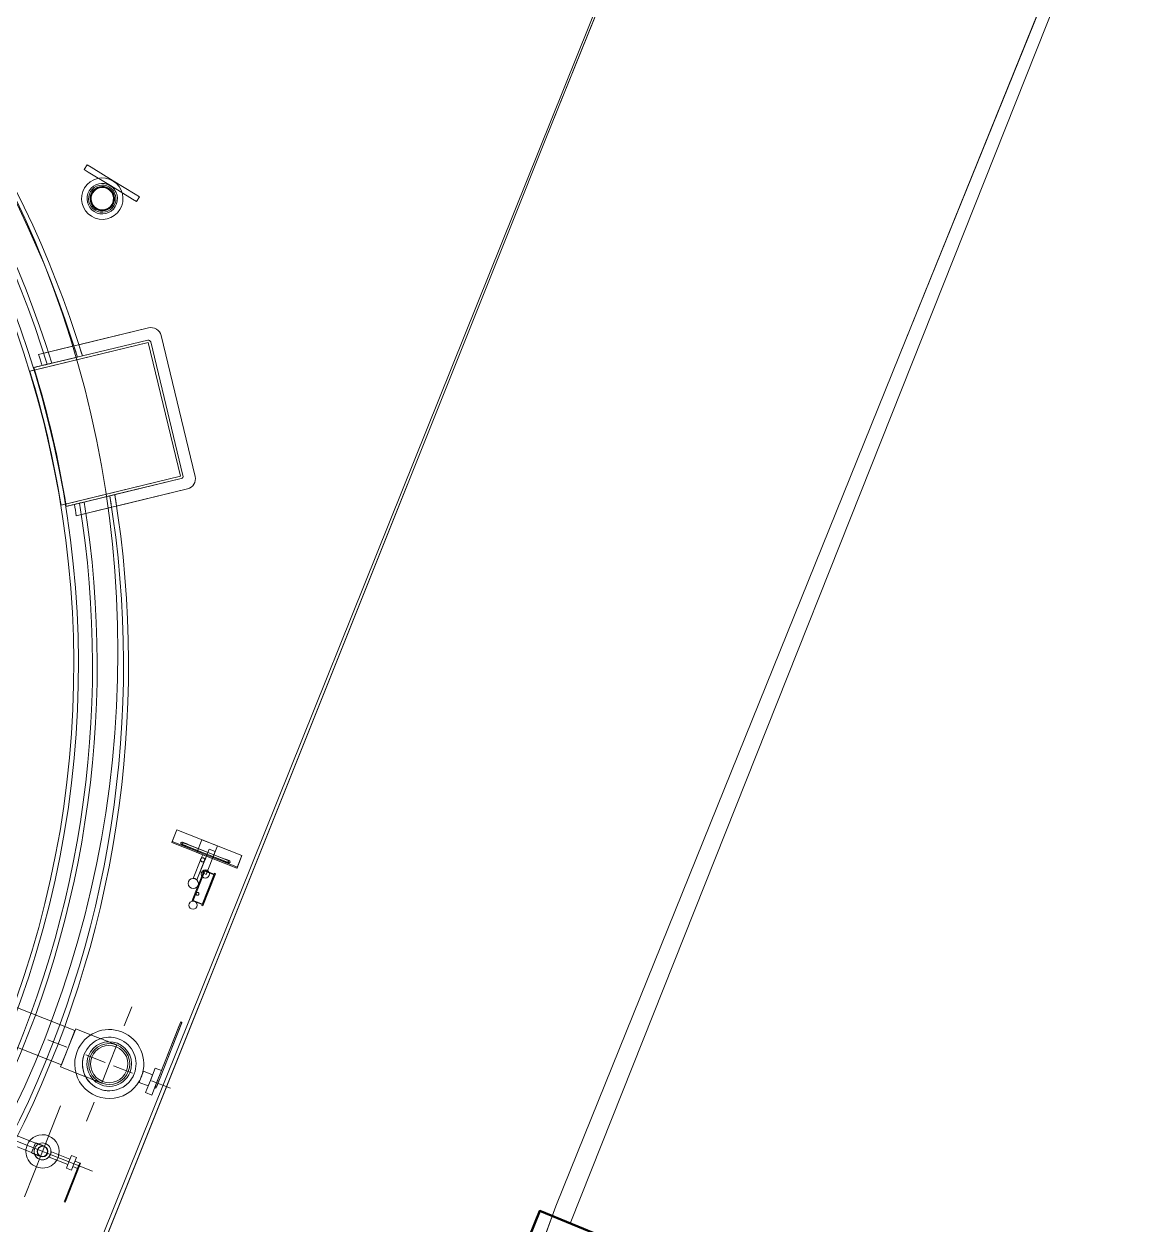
# Model space of a CAD drawing. Header units: metres. Extents: x -207 to 292, y -187 to 169.
# Drawn here: x -42.92 to -37.49, y -73.81 to -67.95 of the extents above; entities that cross this region are included whole.
import ezdxf

# ---------------------------------------------------------------- set-up
doc = ezdxf.new("R2010")
doc.units = ezdxf.units.M
doc.linetypes.add('Dash', pattern=[0.006, 0.003, -0.003])
for name, color, linetype, lineweight in [('C-TOPO', 7, 'Continuous', 9), ('edificios', 7, 'Continuous', 50), ('EQUIPOS PIS', 7, 'Continuous', 9), ('P-SANR-FIXT', 7, 'Continuous', 9), ('P-SANR-FIXT-HDLN', 7, 'Dash', 9), ('VEREDAS', 7, 'Continuous', 9)]:
    doc.layers.add(name, color=color, linetype=linetype, lineweight=lineweight)
doc.layers.add('PR10-ARQ-PL-001-Emplazamiento-C-1_dwg', color=7, linetype='Continuous', lineweight=9, true_color=0x767676)

# ---------------------------------------------------------------- blocks, each defined once
blk = doc.blocks.new('M_Estanque-Terraza - M_Estanque-Terraza-2331352-PLANTA EMPLAZAMIENTO ACTUALIZADO')
at = {"layer": 'P-SANR-FIXT'}
for p, q in [((-4.0404, -2.8596), (-4.4657, -3.2219)), ((-4.4657, -3.2219), (-4.0404, -2.8596)), ((-4.0404, -2.8596), (-4.4657, -3.2219)), ((-4.4657, -3.2219), (-4.0404, -2.8596)), ((-4.0404, -2.8596), (-4.1754, -2.9746)), ((-4.1754, -2.9746), (-4.0404, -2.8596)), ((-4.4151, -3.2529), (-3.9756, -2.8785)), ((-4.4151, -3.2529), (-4.0075, -2.9056)), ((-4.0075, -2.9056), (-4.4151, -3.2529)), ((-4.4151, -3.2529), (-4.0075, -2.9056)), ((-4.0075, -2.9056), (-4.4151, -3.2529)), ((-3.9504, -2.8728), (-4.4073, -3.2621)), ((-4.4073, -3.2621), (-3.9671, -2.887)), ((-3.9742, -2.8773), (-4.1423, -3.0205)), ((-4.1423, -3.0205), (-4.0075, -2.9056)), ((-4.0075, -2.9056), (-4.1423, -3.0205)), ((-4.1423, -3.0205), (-4.027, -2.9223)), ((-4.0443, -2.9371), (-4.1614, -3.0368)), ((-4.1945, -2.9909), (-4.4657, -3.2219)), ((-4.4657, -3.2219), (-4.1945, -2.9909)), ((-4.1614, -3.0368), (-4.4151, -3.2529)), ((-4.1614, -3.0368), (-4.4151, -3.2529)), ((-4.4151, -3.2529), (-4.1614, -3.0368)), ((-3.9809, -3.7812), (-4.4165, -3.2698)), ((-4.4165, -3.2698), (-3.9809, -3.7812)), ((-3.9809, -3.7812), (-4.4165, -3.2698)), ((-4.4165, -3.2698), (-3.9809, -3.7812)), ((-4.4165, -3.2698), (-3.9809, -3.7812)), ((-3.9809, -3.7812), (-4.4165, -3.2698)), ((-4.4165, -3.2698), (-3.9809, -3.7812)), ((-3.9809, -3.7812), (-4.4165, -3.2698)), ((-3.9718, -3.7734), (-4.4073, -3.2621)), ((-4.4073, -3.2621), (-3.9718, -3.7734)), ((-4.4714, -3.2924), (-4.0119, -3.8318)), ((-4.0119, -3.8318), (-4.4714, -3.2924)), ((-4.4714, -3.2924), (-4.0119, -3.8318)), ((-4.0119, -3.8318), (-4.4714, -3.2924)), ((-4.4714, -3.2924), (-4.0119, -3.8318)), ((-4.0119, -3.8318), (-4.4714, -3.2924)), ((-3.9718, -3.7734), (-3.5189, -3.3876)), ((-3.5358, -3.402), (-3.9718, -3.7734)), ((-3.5287, -3.4117), (-3.964, -3.7825)), ((-3.5605, -3.4388), (-3.964, -3.7825)), ((-3.964, -3.7825), (-3.5605, -3.4388)), ((-3.5605, -3.4388), (-3.964, -3.7825)), ((-3.964, -3.7825), (-3.5605, -3.4388)), ((-3.6952, -3.5536), (-3.5275, -3.4107)), ((-3.6952, -3.5536), (-3.5605, -3.4388)), ((-3.5605, -3.4388), (-3.6952, -3.5536)), ((-3.58, -3.4554), (-3.6952, -3.5536)), ((-3.9414, -3.8374), (-3.521, -3.4792)), ((-3.521, -3.4792), (-3.9414, -3.8374)), ((-3.9414, -3.8374), (-3.521, -3.4792)), ((-3.521, -3.4792), (-3.9414, -3.8374)), ((-3.7143, -3.5698), (-3.5973, -3.4702)), ((-3.6558, -3.5941), (-3.521, -3.4792)), ((-3.521, -3.4792), (-3.6558, -3.5941)), ((-3.964, -3.7825), (-3.7143, -3.5698)), ((-3.7143, -3.5698), (-3.964, -3.7825)), ((-3.964, -3.7825), (-3.7143, -3.5698)), ((-3.9414, -3.8374), (-3.6749, -3.6103)), ((-3.6749, -3.6103), (-3.9414, -3.8374))]:
    blk.add_line(p, q, dxfattribs=at)
at = {"layer": 'P-SANR-FIXT', "flags": 128}
for points in [[(-3.9756, -2.8785), (-3.9832, -2.885), (-3.9909, -2.8915), (-3.9985, -2.898), (-4.0061, -2.9045), (-4.0138, -2.911), (-4.0214, -2.9175), (-4.029, -2.924), (-4.0367, -2.9305), (-4.0443, -2.9371)], [(-4.027, -2.9223), (-4.0217, -2.9178), (-4.0164, -2.9133), (-4.0111, -2.9088), (-4.0058, -2.9043), (-4.0006, -2.8998), (-3.9953, -2.8953), (-3.99, -2.8908), (-3.9847, -2.8863), (-3.9794, -2.8818), (-3.9742, -2.8773)], [(-3.9671, -2.887), (-3.9615, -2.8823), (-3.9559, -2.8775), (-3.9504, -2.8728)], [(-3.5189, -3.3876), (-3.5245, -3.3924), (-3.5302, -3.3972), (-3.5358, -3.402)], [(-3.5973, -3.4702), (-3.5897, -3.4637), (-3.5821, -3.4572), (-3.5744, -3.4507), (-3.5668, -3.4442), (-3.5592, -3.4377), (-3.5516, -3.4312), (-3.5439, -3.4247), (-3.5363, -3.4182), (-3.5287, -3.4117)], [(-3.5275, -3.4107), (-3.5327, -3.4152), (-3.538, -3.4196), (-3.5432, -3.4241), (-3.5485, -3.4286), (-3.5537, -3.433), (-3.559, -3.4375), (-3.5642, -3.442), (-3.5695, -3.4465), (-3.5747, -3.4509), (-3.58, -3.4554)]]:
    blk.add_lwpolyline(points, dxfattribs=at)
at = {"layer": 'P-SANR-FIXT'}
for centre, radius, start, end in [((0, 0), 5.1516, 180, 216.12017), ((0, 0), 5.1516, 180, 216.12017), ((0, 0), 5.1266, 180, 216.09913), ((0, 0), 5.1266, 180, 216.09913), ((0, 0), 4.9983, 180, 215.98778), ((0, 0), 4.9755, 180, 215.96746), ((0, 0), 4.9059, 180, 0), ((0, 0), 4.8832, 180, 0), ((0, 0), 5.1516, 223.86377, 0), ((0, 0), 5.1516, 223.86377, 0), ((0, 0), 5.1266, 223.88055, 0), ((0, 0), 5.1266, 223.88055, 0), ((0, 0), 4.9983, 223.96935, 0), ((0, 0), 4.9755, 223.98556, 360), ((0, 0), 4.95, 215.28927, 215.9444), ((0, 0), 4.95, 215.28927, 215.9444), ((0, 0), 4.95, 215.28927, 215.9444), ((0, 0), 4.95, 215.28927, 215.9444), ((0, 0), 4.95, 215.28927, 215.9444), ((0, 0), 4.95, 215.28927, 215.9444), ((0, 0), 4.9083, 215.90623, 224.03439), ((0.0349, 0.0262), 4.95, 215.91272, 216.05203), ((0, 0), 4.8845, 216.02534, 223.91096), ((0, 0), 5.1266, 215.46672, 216.09913), ((0, 0), 5.1266, 215.46672, 216.09913), ((0, 0), 5.1516, 215.49085, 216.12017), ((0, 0), 5.1516, 215.49085, 216.12017), ((-4.4333, -3.26), 0.05, 130.42672, 220.42672), ((-4.4333, -3.26), 0.05, 130.42672, 220.42672), ((-4.4333, -3.26), 0.05, 130.42672, 220.42672), ((-4.4333, -3.26), 0.05, 130.42672, 220.42672), ((-4.4333, -3.26), 0.05, 130.42672, 220.42672), ((-4.4333, -3.26), 0.05, 130.42672, 220.42672), ((-4.4073, -3.2621), 0.012, 130.42672, 220.42672), ((-4.4073, -3.2621), 0.012, 130.42672, 220.42672), ((-4.4073, -3.2621), 0.012, 130.42672, 220.42672), ((-4.4073, -3.2621), 0.012, 130.42672, 220.42672), ((-4.4073, -3.2621), 0.012, 130.42672, 220.42672), ((-4.4073, -3.2621), 0.012, 130.42672, 220.42672), ((-4.4073, -3.2621), 0.012, 130.42672, 220.42672), ((-4.4073, -3.2621), 0.012, 130.42672, 220.42672), ((0, 0), 4.95, 224.00395, 224.65829), ((0, 0), 4.95, 224.00395, 224.65829), ((0, 0), 4.95, 224.00395, 224.65829), ((0, 0), 4.95, 224.00395, 224.65829), ((0, 0), 4.95, 224.00395, 224.65829), ((0, 0), 4.95, 224.00395, 224.65829), ((0.0349, 0.0262), 4.95, 223.83314, 223.97229), ((0, 0), 5.1516, 223.86377, 224.49239), ((0, 0), 5.1516, 223.86377, 224.49239), ((0, 0), 5.1266, 223.88055, 224.51225), ((0, 0), 5.1266, 223.88055, 224.51225), ((-3.9718, -3.7734), 0.012, 220.42672, 310.42672), ((-3.9718, -3.7734), 0.012, 220.42672, 310.42672), ((-3.9718, -3.7734), 0.012, 220.42672, 310.42672), ((-3.9718, -3.7734), 0.012, 220.42672, 310.42672), ((-3.9718, -3.7734), 0.012, 220.42672, 310.42672), ((-3.9718, -3.7734), 0.012, 220.42672, 310.42672), ((-3.9718, -3.7734), 0.012, 220.42672, 310.42672), ((-3.9718, -3.7734), 0.012, 220.42672, 310.42672), ((-3.9738, -3.7993), 0.05, 220.42672, 310.42672), ((-3.9738, -3.7993), 0.05, 220.42672, 310.42672), ((-3.9738, -3.7993), 0.05, 220.42672, 310.42672), ((-3.9738, -3.7993), 0.05, 220.42672, 310.42672), ((-3.9738, -3.7993), 0.05, 220.42672, 310.42672), ((-3.9738, -3.7993), 0.05, 220.42672, 310.42672)]:
    blk.add_arc(centre, radius, start, end, dxfattribs=at)
for centre, major_axis, ratio, start_param, end_param in [((0.0007, 0.0005), (-2.9551, 3.9444), 0.99567, 1.554548, 1.55699), ((0.0014, 0.0012), (-2.9556, 3.9452), 0.995671, 1.693392, 1.695831)]:
    blk.add_ellipse(centre, major_axis=major_axis, ratio=ratio, start_param=start_param, end_param=end_param, dxfattribs=at)
blk = doc.blocks.new('M_Tuberia Alimentación-01 - M_Tuberia Alimentación-01-2165010-PLANTA EMPLAZAMIENTO ACTUALIZADO')
at = {"layer": 'P-SANR-FIXT'}
for p, q in [((-0.2162, 0.0647), (-0.2485, 0.0647)), ((-0.2485, 0), (-0.2485, 0.0647)), ((-0.2162, 0.0647), (-0.2162, 0)), ((0.2154, 0.1), (0.1059, 0.1)), ((0.2154, 0), (0.2154, 0.1)), ((0.6388, 0.09), (0.2154, 0.09)), ((0.2154, 0), (0.2154, 0.09)), ((0.6388, 0.09), (0.6388, 0)), ((-0.2485, 0.025), (-0.2551, 0.025)), ((-0.2551, 0.025), (-0.2551, -0.0118)), ((-0.2551, 0.0196), (-0.2551, -0.2959)), ((-0.2485, 0.0196), (-0.2551, 0.0196)), ((-0.2485, -0.0118), (-0.2485, 0.025)), ((-0.2485, -0.2959), (-0.2485, 0.0196)), ((-0.2485, -0.0647), (-0.2485, 0)), ((-0.1681, 0.0296), (-0.2162, 0.0296)), ((-0.2162, 0), (-0.2162, 0.0296)), ((-0.2162, 0), (-0.2162, -0.0647)), ((-0.2162, -0.0296), (-0.2162, 0)), ((-0.1681, 0.0296), (-0.1681, 0)), ((-0.1681, 0), (-0.1681, -0.0296)), ((0.2154, -0.1), (0.2154, 0)), ((0.2154, -0.09), (0.2154, 0)), ((0.6388, 0), (0.6388, -0.09)), ((-0.2551, -0.3169), (-0.2551, -0.0118)), ((-0.2485, -0.0118), (-0.2551, -0.0118)), ((-0.2485, -0.0118), (-0.2485, -0.3169)), ((-0.2162, -0.0296), (-0.1681, -0.0296)), ((-0.2485, -0.0647), (-0.2162, -0.0647)), ((0.1059, -0.1), (0.2154, -0.1)), ((0.2154, -0.09), (0.6388, -0.09)), ((-0.2551, -0.2959), (-0.2551, -0.3201)), ((-0.2551, -0.3169), (-0.2485, -0.3169)), ((-0.2551, -0.3201), (-0.2485, -0.3201)), ((-0.2485, -0.3201), (-0.2485, -0.2959))]:
    blk.add_line(p, q, dxfattribs=at)
at = {"layer": 'P-SANR-FIXT', "flags": 128}
for points in [[(0.1059, 0.1), (0.1017, 0.1), (0.0974, 0.1), (0.0932, 0.1), (0.089, 0.1), (0.0849, 0.1), (0.0807, 0.1), (0.0766, 0.1), (0.0726, 0.1), (0.0686, 0.1), (0.0647, 0.1), (0.0608, 0.1), (0.057, 0.1), (0.0533, 0.1), (0.0496, 0.1), (0.0461, 0.1), (0.0427, 0.1), (0.0393, 0.1), (0.0361, 0.1), (0.0329, 0.1), (0.0299, 0.1), (0.027, 0.1), (0.0243, 0.1), (0.0216, 0.1), (0.0191, 0.1), (0.0168, 0.1), (0.0146, 0.1), (0.0125, 0.1), (0.0106, 0.1), (0.0088, 0.1), (0.0072, 0.1), (0.0057, 0.1), (0.0044, 0.1), (0.0033, 0.1), (0.0023, 0.1), (0.0015, 0.1), (0.0009, 0.1), (0.0004, 0.1), (0.0001, 0.1), (0, 0.1)], [(0, -0.1), (0.0001, -0.1), (0.0003, -0.1), (0.0008, -0.1), (0.0014, -0.1), (0.0021, -0.1), (0.003, -0.1), (0.0041, -0.1), (0.0054, -0.1), (0.0068, -0.1), (0.0084, -0.1), (0.0101, -0.1), (0.012, -0.1), (0.014, -0.1), (0.0162, -0.1), (0.0185, -0.1), (0.021, -0.1), (0.0236, -0.1), (0.0263, -0.1), (0.0291, -0.1), (0.0321, -0.1), (0.0352, -0.1), (0.0384, -0.1), (0.0417, -0.1), (0.0452, -0.1), (0.0487, -0.1), (0.0523, -0.1), (0.056, -0.1), (0.0598, -0.1), (0.0636, -0.1), (0.0675, -0.1), (0.0715, -0.1), (0.0755, -0.1), (0.0796, -0.1), (0.0837, -0.1), (0.0879, -0.1), (0.0921, -0.1), (0.0963, -0.1), (0.1005, -0.1), (0.1047, -0.1), (0.1059, -0.1)]]:
    blk.add_lwpolyline(points, dxfattribs=at)
at = {"layer": 'P-SANR-FIXT'}
for radius, start, end in [(0.1685, 360, 180), (0.1685, 360, 180), (0.1685, 360, 180), (0.1685, 360, 180), (0.1685, 360, 180), (0.1685, 360, 180), (0.1308, 0, 180), (0.1308, 360, 180), (0.1308, 360, 180), (0.1308, 360, 180), (0.109, 360, 180), (0.109, 360, 180), (0.109, 360, 180), (0.109, 360, 180), (0.1, 0, 180), (0.091, 0, 180), (0.091, 0, 180), (0.091, 0, 180), (0.091, 0, 180), (0.1685, 180, 360), (0.1685, 180, 360), (0.1685, 180, 360), (0.1685, 180, 360), (0.1685, 180, 360), (0.1685, 180, 360), (0.1308, 180, 0), (0.1308, 180, 360), (0.1308, 180, 360), (0.1308, 180, 360), (0.109, 180, 360), (0.109, 180, 360), (0.109, 180, 360), (0.109, 180, 360), (0.091, 180, 0), (0.091, 180, 0), (0.091, 180, 0), (0.091, 180, 0), (0.1, 180, 360)]:
    blk.add_arc((0, 0), radius, start, end, dxfattribs=at)
at = {"layer": 'P-SANR-FIXT-HDLN'}
for p, q in [((0, 0), (0, 0.301)), ((-0.3222, 0), (0, 0)), ((0.3222, 0), (0, 0)), ((0, 0), (0, -0.301))]:
    blk.add_line(p, q, dxfattribs=at)
blk = doc.blocks.new('M_Tuberia Alimentación-02 - M_Tuberia Alimentación-02-2155587-PLANTA EMPLAZAMIENTO ACTUALIZADO')
at = {"layer": 'P-SANR-FIXT'}
for p, q in [((0, 0), (0, 0.239)), ((-0.1897, 0.1905), (-0.1934, 0.1905)), ((-0.1934, 0.1905), (-0.1934, 0.186)), ((-0.1934, 0.1905), (-0.1934, 0.1828)), ((-0.1934, 0), (-0.1934, 0.186)), ((-0.1934, 0.1828), (-0.1934, -0.0065)), ((-0.1934, 0.1828), (-0.1897, 0.1828)), ((-0.1897, 0.1828), (-0.1897, 0.1905)), ((-0.1897, 0.186), (-0.1897, 0.1905)), ((-0.1897, 0.186), (-0.1897, 0)), ((-0.1897, -0.0065), (-0.1897, 0.1828)), ((-0.1934, 0), (-0.1934, -0.0139)), ((-0.1934, 0), (-0.1897, 0)), ((-0.165, 0.0139), (-0.1897, 0.0139)), ((-0.1897, 0.0139), (-0.1897, 0)), ((-0.1897, -0.0139), (-0.1897, 0)), ((-0.1897, 0), (-0.1897, -0.0139)), ((-0.1384, 0.0338), (-0.165, 0.0338)), ((-0.165, 0), (-0.165, 0.0338)), ((-0.165, 0), (-0.165, 0.0139)), ((-0.165, -0.0139), (-0.165, 0)), ((-0.165, -0.0338), (-0.165, 0)), ((-0.1384, 0), (-0.1384, 0.0338)), ((-0.0411, 0.0139), (-0.1384, 0.0139)), ((-0.1384, 0), (-0.1384, 0.0139)), ((-0.1384, -0.0338), (-0.1384, 0)), ((-0.1384, -0.0139), (-0.1384, 0)), ((-0.0411, 0), (-0.0411, 0.0139)), ((-0.0411, -0.0139), (-0.0411, 0)), ((0.0474, 0.0264), (0.0421, 0.0264)), ((0.0474, 0), (0.0474, 0.0264)), ((0.5661, 0.025), (0.0474, 0.025)), ((0.0474, 0), (0.0474, 0.025)), ((0.0474, -0.0264), (0.0474, 0)), ((0.5661, 0), (0.5661, 0.025)), ((-0.2622, 0), (0.3415, 0)), ((-0.1934, -0.0065), (-0.1897, -0.0065)), ((-0.1934, -0.0139), (-0.1897, -0.0139)), ((-0.1897, -0.0139), (-0.165, -0.0139)), ((-0.165, -0.0338), (-0.1384, -0.0338)), ((-0.1384, -0.0139), (-0.0411, -0.0139)), ((0, 0), (0, -0.239)), ((0.0421, -0.0264), (0.0474, -0.0264)), ((0.0474, -0.025), (0.0474, 0)), ((0.0474, -0.025), (0.5661, -0.025)), ((0.5661, -0.025), (0.5661, 0))]:
    blk.add_line(p, q, dxfattribs=at)
at = {"layer": 'P-SANR-FIXT', "flags": 128}
for points in [[(0.0421, 0.0264), (0.0405, 0.0264), (0.0388, 0.0264), (0.0371, 0.0264), (0.0354, 0.0264), (0.0338, 0.0264), (0.0321, 0.0264), (0.0305, 0.0264), (0.0289, 0.0264), (0.0273, 0.0264), (0.0257, 0.0264), (0.0242, 0.0264), (0.0227, 0.0264), (0.0212, 0.0264), (0.0198, 0.0264), (0.0183, 0.0264), (0.017, 0.0264), (0.0156, 0.0264), (0.0144, 0.0264), (0.0131, 0.0264), (0.0119, 0.0264), (0.0108, 0.0264), (0.0097, 0.0264), (0.0086, 0.0264), (0.0076, 0.0264), (0.0067, 0.0264), (0.0058, 0.0264), (0.005, 0.0264), (0.0042, 0.0264), (0.0035, 0.0264), (0.0029, 0.0264), (0.0023, 0.0264), (0.0018, 0.0264), (0.0013, 0.0264), (0.0009, 0.0264), (0.0006, 0.0264), (0.0004, 0.0264), (0.0002, 0.0264), (0.0001, 0.0264), (0, 0.0264)], [(0, -0.0264), (0, -0.0264), (0.0001, -0.0264), (0.0003, -0.0264), (0.0005, -0.0264), (0.0008, -0.0264), (0.0012, -0.0264), (0.0016, -0.0264), (0.0021, -0.0264), (0.0027, -0.0264), (0.0033, -0.0264), (0.004, -0.0264), (0.0048, -0.0264), (0.0056, -0.0264), (0.0064, -0.0264), (0.0074, -0.0264), (0.0083, -0.0264), (0.0094, -0.0264), (0.0105, -0.0264), (0.0116, -0.0264), (0.0128, -0.0264), (0.014, -0.0264), (0.0153, -0.0264), (0.0166, -0.0264), (0.018, -0.0264), (0.0194, -0.0264), (0.0208, -0.0264), (0.0223, -0.0264), (0.0238, -0.0264), (0.0253, -0.0264), (0.0269, -0.0264), (0.0285, -0.0264), (0.0301, -0.0264), (0.0317, -0.0264), (0.0333, -0.0264), (0.035, -0.0264), (0.0366, -0.0264), (0.0383, -0.0264), (0.04, -0.0264), (0.0417, -0.0264), (0.0421, -0.0264)]]:
    blk.add_lwpolyline(points, dxfattribs=at)
at = {"layer": 'P-SANR-FIXT'}
for radius, start, end in [(0.0814, 360, 180), (0.0814, 360, 180), (0.0814, 360, 180), (0.0814, 360, 180), (0.0814, 180, 360), (0.0814, 180, 360), (0.0814, 180, 360), (0.0814, 180, 360), (0.0411, 0, 180), (0.0411, 360, 180), (0.0411, 360, 180), (0.0411, 360, 180), (0.0411, 360, 180), (0.0411, 360, 180), (0.0411, 180, 0), (0.0411, 180, 360), (0.0411, 180, 360), (0.0411, 180, 360), (0.0411, 180, 360), (0.0411, 180, 360), (0.0264, 0, 180), (0.0264, 180, 0), (0.025, 0, 180), (0.025, 360, 180), (0.025, 180, 0), (0.025, 180, 360)]:
    blk.add_arc((0, 0), radius, start, end, dxfattribs=at)
blk = doc.blocks.new('M_Tuberia Control-01 - M_Tuberia Control-01-2159111-PLANTA EMPLAZAMIENTO ACTUALIZADO')
at = {"layer": 'P-SANR-FIXT'}
for p, q in [((0.1525, 0.1709), (0.1475, 0.1709)), ((0.1475, 0.1709), (0.2138, 0.1709)), ((0.1475, 0.1709), (0.1475, -0.1709)), ((0.1475, 0.1709), (0.1475, -0.1709)), ((0.2138, 0.1709), (0.1525, 0.1709)), ((0.1525, 0.1709), (0.1525, -0.1709)), ((0.1525, 0.1709), (0.1525, -0.1709)), ((0.1575, 0.1228), (0.1575, -0.1225)), ((0.1675, -0.1225), (0.1675, 0.1228)), ((0.2138, -0.1709), (0.2138, 0.1709)), ((0.2138, 0.1709), (0.2138, -0.1709)), ((0.1573, 0.0993), (0.1573, -0.099)), ((0.1677, -0.099), (0.1677, 0.0993)), ((0.1244, 0.01), (0.0229, 0.01)), ((0.1244, 0.01), (0.0229, 0.01)), ((0.1475, 0.0089), (0.129, 0.0089)), ((0.2138, 0.0401), (0.1475, 0.0401)), ((0.1475, 0.0401), (0.2138, 0.0401)), ((0.1475, 0.0401), (0.1475, -0.0423)), ((0.1475, 0.0401), (0.1475, -0.0423)), ((0.1475, -0.0011), (0.1475, 0.0089)), ((0.2138, -0.0423), (0.2138, 0.0401)), ((0.2138, 0.0401), (0.2138, -0.0423)), ((-0.0795, -0.025), (0.0795, -0.025)), ((0.0795, -0.025), (-0.0795, -0.025)), ((-0.0795, -0.0784), (-0.0795, -0.025)), ((-0.0795, -0.025), (-0.0795, -0.0784)), ((-0.077, -0.0294), (0.077, -0.0294)), ((0.077, -0.0294), (-0.077, -0.0294)), ((-0.077, -0.0294), (-0.077, -0.0784)), ((-0.077, -0.0784), (-0.077, -0.0294)), ((0.0229, -0.01), (0.1244, -0.01)), ((0.0229, -0.01), (0.1244, -0.01)), ((0.1841, -0.0103), (0.0646, -0.0103)), ((0.0646, -0.0103), (0.1841, -0.0103)), ((0.0646, -0.0103), (0.0646, -0.0423)), ((0.0646, -0.0103), (0.0646, -0.0423)), ((0.1841, -0.0423), (0.0646, -0.0423)), ((0.0646, -0.0423), (0.1841, -0.0423)), ((0.077, -0.0784), (0.077, -0.0294)), ((0.077, -0.0784), (0.077, -0.0294)), ((0.0795, -0.025), (0.0795, -0.0784)), ((0.0795, -0.025), (0.0795, -0.0784)), ((0.1244, -0.01), (0.1244, -0.0111)), ((0.1244, -0.0111), (0.1475, -0.0111)), ((0.1475, -0.0111), (0.1475, -0.0011)), ((0.2138, -0.0423), (0.1475, -0.0423)), ((0.1475, -0.0423), (0.2138, -0.0423)), ((0.1841, -0.0423), (0.1841, -0.0103)), ((0.1841, -0.0103), (0.1841, -0.0423)), ((0.0845, -0.0784), (-0.0845, -0.0784)), ((-0.0845, -0.0784), (0.0845, -0.0784)), ((-0.0845, -0.0784), (-0.0845, -0.0836)), ((-0.0845, -0.0784), (-0.0845, -0.0836)), ((0.0845, -0.0836), (-0.0845, -0.0836)), ((-0.0845, -0.0836), (0.0845, -0.0836)), ((-0.0795, -0.0784), (0.0795, -0.0784)), ((0.0795, -0.0784), (-0.0795, -0.0784)), ((0.077, -0.0784), (-0.077, -0.0784)), ((-0.077, -0.0784), (0.077, -0.0784)), ((0.0845, -0.0836), (0.0845, -0.0784)), ((0.0845, -0.0784), (0.0845, -0.0836)), ((0.2138, -0.1709), (0.1475, -0.1709)), ((0.1475, -0.1709), (0.1525, -0.1709)), ((0.1525, -0.1709), (0.2138, -0.1709))]:
    blk.add_line(p, q, dxfattribs=at)
at = {"layer": 'P-SANR-FIXT', "flags": 128}
for points in [[(0.1573, 0.1243), (0.1573, 0.1243), (0.1573, 0.1242), (0.1573, 0.1241), (0.1573, 0.124), (0.1573, 0.1238), (0.1573, 0.1236), (0.1573, 0.1233), (0.1573, 0.123), (0.1573, 0.1227), (0.1573, 0.1223), (0.1573, 0.1219), (0.1573, 0.1215), (0.1573, 0.121), (0.1573, 0.1205), (0.1573, 0.1199), (0.1573, 0.1193), (0.1573, 0.1187), (0.1573, 0.1181), (0.1573, 0.1174), (0.1573, 0.1167), (0.1573, 0.116), (0.1573, 0.1152), (0.1573, 0.1144), (0.1573, 0.1136), (0.1573, 0.1128), (0.1573, 0.1119), (0.1573, 0.1111), (0.1573, 0.1102), (0.1573, 0.1093), (0.1573, 0.1083), (0.1573, 0.1074), (0.1573, 0.1064), (0.1573, 0.1055), (0.1573, 0.1045), (0.1573, 0.1035), (0.1573, 0.1025), (0.1573, 0.1015), (0.1573, 0.1005), (0.1573, 0.0995), (0.1573, 0.0993)], [(0.1677, 0.0993), (0.1677, 0.1003), (0.1677, 0.1013), (0.1677, 0.1023), (0.1677, 0.1033), (0.1677, 0.1042), (0.1677, 0.1052), (0.1677, 0.1062), (0.1677, 0.1071), (0.1677, 0.1081), (0.1677, 0.109), (0.1677, 0.1099), (0.1677, 0.1108), (0.1677, 0.1117), (0.1677, 0.1126), (0.1677, 0.1134), (0.1677, 0.1142), (0.1677, 0.115), (0.1677, 0.1158), (0.1677, 0.1165), (0.1677, 0.1172), (0.1677, 0.1179), (0.1677, 0.1185), (0.1677, 0.1192), (0.1677, 0.1198), (0.1677, 0.1203), (0.1677, 0.1208), (0.1677, 0.1213), (0.1677, 0.1218), (0.1677, 0.1222), (0.1677, 0.1226), (0.1677, 0.1229), (0.1677, 0.1232), (0.1677, 0.1235), (0.1677, 0.1237), (0.1677, 0.1239), (0.1677, 0.1241), (0.1677, 0.1242), (0.1677, 0.1242), (0.1677, 0.1243)], [(0.1573, -0.099), (0.1573, -0.1), (0.1573, -0.101), (0.1573, -0.102), (0.1573, -0.103), (0.1573, -0.104), (0.1573, -0.1049), (0.1573, -0.1059), (0.1573, -0.1069), (0.1573, -0.1078), (0.1573, -0.1087), (0.1573, -0.1097), (0.1573, -0.1105), (0.1573, -0.1114), (0.1573, -0.1123), (0.1573, -0.1131), (0.1573, -0.1139), (0.1573, -0.1147), (0.1573, -0.1155), (0.1573, -0.1162), (0.1573, -0.1169), (0.1573, -0.1176), (0.1573, -0.1183), (0.1573, -0.1189), (0.1573, -0.1195), (0.1573, -0.12), (0.1573, -0.1206), (0.1573, -0.1211), (0.1573, -0.1215), (0.1573, -0.1219), (0.1573, -0.1223), (0.1573, -0.1226), (0.1573, -0.123), (0.1573, -0.1232), (0.1573, -0.1235), (0.1573, -0.1236), (0.1573, -0.1238), (0.1573, -0.1239), (0.1573, -0.124), (0.1573, -0.124)], [(0.1677, -0.124), (0.1677, -0.124), (0.1677, -0.1239), (0.1677, -0.1238), (0.1677, -0.1237), (0.1677, -0.1235), (0.1677, -0.1233), (0.1677, -0.123), (0.1677, -0.1227), (0.1677, -0.1224), (0.1677, -0.122), (0.1677, -0.1216), (0.1677, -0.1212), (0.1677, -0.1207), (0.1677, -0.1202), (0.1677, -0.1196), (0.1677, -0.1191), (0.1677, -0.1184), (0.1677, -0.1178), (0.1677, -0.1171), (0.1677, -0.1164), (0.1677, -0.1157), (0.1677, -0.1149), (0.1677, -0.1142), (0.1677, -0.1133), (0.1677, -0.1125), (0.1677, -0.1117), (0.1677, -0.1108), (0.1677, -0.1099), (0.1677, -0.109), (0.1677, -0.1081), (0.1677, -0.1071), (0.1677, -0.1062), (0.1677, -0.1052), (0.1677, -0.1042), (0.1677, -0.1033), (0.1677, -0.1023), (0.1677, -0.1013), (0.1677, -0.1003), (0.1677, -0.0993), (0.1677, -0.099)]]:
    blk.add_lwpolyline(points, dxfattribs=at)
at = {"layer": 'P-SANR-FIXT'}
for centre, radius, start, end in [((0.1625, 0.1243), 0.00518, 90, 270), ((0.1625, 0.1243), 0.00518, 270, 90), ((0, 0), 0.025, 360, 180), ((0, 0), 0.025, 0, 180), ((0, 0), 0.025, 180, 360), ((0.1244, 0), 0.01, 360, 180), ((0.1244, 0), 0.01, 0, 180), ((0.1244, 0), 0.01, 180, 360), ((0.1244, 0), 0.01, 180, 360), ((-0.099, -0.0375), 0.02, 0, 180), ((-0.099, -0.0375), 0.02, 0, 180), ((-0.099, -0.0375), 0.02, 180, 0), ((-0.099, -0.0375), 0.02, 180, 360), ((-0.0394, -0.0375), 0.0075, 360, 180), ((-0.0394, -0.0375), 0.0075, 0, 180), ((-0.0394, -0.0375), 0.0075, 180, 360), ((-0.0394, -0.0375), 0.0075, 180, 360), ((0, 0), 0.025, 180, 360), ((0.0646, -0.0375), 0.02, 360, 180), ((0.0646, -0.0375), 0.02, 0, 180), ((0.0646, -0.0375), 0.02, 180, 360), ((0.0646, -0.0375), 0.02, 180, 360), ((0.1625, -0.124), 0.00518, 90, 270), ((0.1625, -0.124), 0.00518, 270, 90)]:
    blk.add_arc(centre, radius, start, end, dxfattribs=at)
for points, knots in [([(0.1625, 0.1191), (0.1622, 0.1191), (0.1617, 0.1191), (0.161, 0.1193), (0.1606, 0.1194), (0.1602, 0.1196), (0.1598, 0.1198), (0.1595, 0.1201), (0.1591, 0.1203), (0.1588, 0.1206), (0.1586, 0.1209), (0.1584, 0.1211), (0.1582, 0.1213), (0.1581, 0.1215), (0.158, 0.1216), (0.1579, 0.1218), (0.1578, 0.1221), (0.1577, 0.1224), (0.1576, 0.1225), (0.1576, 0.1226), (0.1576, 0.1227), (0.1575, 0.1228), (0.1575, 0.1228), (0.1575, 0.1228), (0.1576, 0.1227), (0.1576, 0.1226), (0.1576, 0.1225), (0.1577, 0.1224), (0.1578, 0.1221), (0.1579, 0.1218), (0.158, 0.1216), (0.1581, 0.1215), (0.1582, 0.1213), (0.1584, 0.1211), (0.1586, 0.1209), (0.1588, 0.1206), (0.1591, 0.1203), (0.1595, 0.1201), (0.1598, 0.1198), (0.1602, 0.1196), (0.1606, 0.1194), (0.161, 0.1193), (0.1617, 0.1191), (0.1622, 0.1191), (0.1625, 0.1191)], [0, 0, 0, 0, 0.055556, 0.083333, 0.111111, 0.138889, 0.166667, 0.194444, 0.222222, 0.25, 0.277778, 0.305556, 0.319444, 0.333333, 0.347222, 0.361111, 0.388889, 0.416667, 0.430556, 0.444444, 0.458333, 0.472222, 0.5, 0.527778, 0.541667, 0.555556, 0.569444, 0.583333, 0.611111, 0.638889, 0.652778, 0.666667, 0.680556, 0.694444, 0.722222, 0.75, 0.777778, 0.805556, 0.833333, 0.861111, 0.888889, 0.916667, 0.944444, 1, 1, 1, 1]), ([(0.1625, 0.1191), (0.1628, 0.1191), (0.1633, 0.1191), (0.164, 0.1193), (0.1644, 0.1194), (0.1648, 0.1196), (0.1652, 0.1198), (0.1655, 0.1201), (0.1659, 0.1203), (0.1662, 0.1206), (0.1664, 0.1209), (0.1666, 0.1211), (0.1668, 0.1213), (0.1669, 0.1215), (0.167, 0.1216), (0.1671, 0.1218), (0.1672, 0.1221), (0.1673, 0.1224), (0.1674, 0.1225), (0.1674, 0.1226), (0.1674, 0.1227), (0.1675, 0.1228), (0.1675, 0.1228), (0.1675, 0.1228), (0.1674, 0.1227), (0.1674, 0.1226), (0.1674, 0.1225), (0.1673, 0.1224), (0.1672, 0.1221), (0.1671, 0.1218), (0.167, 0.1216), (0.1669, 0.1215), (0.1668, 0.1213), (0.1666, 0.1211), (0.1664, 0.1209), (0.1662, 0.1206), (0.1659, 0.1203), (0.1655, 0.1201), (0.1652, 0.1198), (0.1648, 0.1196), (0.1644, 0.1194), (0.164, 0.1193), (0.1633, 0.1191), (0.1628, 0.1191), (0.1625, 0.1191)], [0, 0, 0, 0, 0.055556, 0.083333, 0.111111, 0.138889, 0.166667, 0.194444, 0.222222, 0.25, 0.277778, 0.305556, 0.319444, 0.333333, 0.347222, 0.361111, 0.388889, 0.416667, 0.430556, 0.444444, 0.458333, 0.472222, 0.5, 0.527778, 0.541667, 0.555556, 0.569444, 0.583333, 0.611111, 0.638889, 0.652778, 0.666667, 0.680556, 0.694444, 0.722222, 0.75, 0.777778, 0.805556, 0.833333, 0.861111, 0.888889, 0.916667, 0.944444, 1, 1, 1, 1]), ([(0.025, 0), (0.025, 0.0008), (0.0249, 0.0023), (0.0245, 0.0051), (0.0239, 0.0073), (0.0234, 0.0088), (0.0232, 0.0094), (0.023, 0.0097), (0.0229, 0.0099), (0.0229, 0.01), (0.0229, 0.01)], [0, 0, 0, 0, 0.142857, 0.285714, 0.571429, 0.678571, 0.785714, 0.839286, 0.892857, 1, 1, 1, 1]), ([(0.0229, 0.01), (0.0229, 0.01), (0.023, 0.0098), (0.0234, 0.0088), (0.0242, 0.0067), (0.0248, 0.0034), (0.025, 0.0012), (0.025, 0)], [0, 0, 0, 0, 0.142857, 0.285714, 0.571429, 0.785714, 1, 1, 1, 1]), ([(0.025, 0), (0.025, 0.0008), (0.0249, 0.0023), (0.0245, 0.0051), (0.0239, 0.0073), (0.0234, 0.0088), (0.0232, 0.0094), (0.023, 0.0097), (0.0229, 0.0099), (0.0229, 0.01), (0.0229, 0.01)], [0, 0, 0, 0, 0.142857, 0.285714, 0.571429, 0.678571, 0.785714, 0.839286, 0.892857, 1, 1, 1, 1]), ([(0.0229, 0.01), (0.0229, 0.01), (0.023, 0.0098), (0.0234, 0.0088), (0.0242, 0.0067), (0.0248, 0.0034), (0.025, 0.0012), (0.025, 0)], [0, 0, 0, 0, 0.142857, 0.285714, 0.571429, 0.785714, 1, 1, 1, 1]), ([(0.1144, 0), (0.1144, 0.0005), (0.1144, 0.0011), (0.1146, 0.002), (0.1147, 0.0027), (0.1149, 0.0033), (0.1151, 0.0039), (0.1154, 0.0045), (0.1157, 0.005), (0.116, 0.0055), (0.1164, 0.006), (0.1167, 0.0065), (0.1171, 0.0069), (0.1175, 0.0073), (0.118, 0.0078), (0.1186, 0.0082), (0.1192, 0.0086), (0.1198, 0.0089), (0.1209, 0.0094), (0.1224, 0.0099), (0.1237, 0.01), (0.1244, 0.01)], [0, 0, 0, 0, 0.071429, 0.107143, 0.142857, 0.178571, 0.214286, 0.25, 0.285714, 0.321429, 0.357143, 0.392857, 0.428571, 0.464286, 0.5, 0.571429, 0.607143, 0.642857, 0.714286, 0.857143, 1, 1, 1, 1]), ([(0.1244, 0.01), (0.1237, 0.01), (0.1224, 0.0099), (0.1209, 0.0094), (0.1198, 0.0089), (0.1192, 0.0086), (0.1188, 0.0083), (0.1183, 0.008), (0.1179, 0.0076), (0.1175, 0.0073), (0.1171, 0.0069), (0.1167, 0.0065), (0.1164, 0.006), (0.116, 0.0055), (0.1157, 0.005), (0.1154, 0.0045), (0.1151, 0.0039), (0.1149, 0.0033), (0.1147, 0.0027), (0.1146, 0.002), (0.1144, 0.0011), (0.1144, 0.0005), (0.1144, 0)], [0, 0, 0, 0, 0.142857, 0.285714, 0.357143, 0.392857, 0.428571, 0.464286, 0.5, 0.535714, 0.571429, 0.607143, 0.642857, 0.678571, 0.714286, 0.75, 0.785714, 0.821429, 0.857143, 0.892857, 0.928571, 1, 1, 1, 1]), ([(0.1144, 0), (0.1144, 0.0005), (0.1144, 0.0011), (0.1146, 0.002), (0.1147, 0.0027), (0.1149, 0.0033), (0.1151, 0.0039), (0.1154, 0.0045), (0.1157, 0.005), (0.116, 0.0055), (0.1164, 0.006), (0.1167, 0.0065), (0.1171, 0.0069), (0.1175, 0.0073), (0.118, 0.0078), (0.1186, 0.0082), (0.1192, 0.0086), (0.1198, 0.0089), (0.1209, 0.0094), (0.1224, 0.0099), (0.1237, 0.01), (0.1244, 0.01)], [0, 0, 0, 0, 0.071429, 0.107143, 0.142857, 0.178571, 0.214286, 0.25, 0.285714, 0.321429, 0.357143, 0.392857, 0.428571, 0.464286, 0.5, 0.571429, 0.607143, 0.642857, 0.714286, 0.857143, 1, 1, 1, 1]), ([(0.1244, 0.01), (0.1237, 0.01), (0.1224, 0.0099), (0.1209, 0.0094), (0.1198, 0.0089), (0.1192, 0.0086), (0.1188, 0.0083), (0.1183, 0.008), (0.1179, 0.0076), (0.1175, 0.0073), (0.1171, 0.0069), (0.1167, 0.0065), (0.1164, 0.006), (0.116, 0.0055), (0.1157, 0.005), (0.1154, 0.0045), (0.1151, 0.0039), (0.1149, 0.0033), (0.1147, 0.0027), (0.1146, 0.002), (0.1144, 0.0011), (0.1144, 0.0005), (0.1144, 0)], [0, 0, 0, 0, 0.142857, 0.285714, 0.357143, 0.392857, 0.428571, 0.464286, 0.5, 0.535714, 0.571429, 0.607143, 0.642857, 0.678571, 0.714286, 0.75, 0.785714, 0.821429, 0.857143, 0.892857, 0.928571, 1, 1, 1, 1]), ([(0.1244, -0.01), (0.1237, -0.01), (0.1224, -0.0099), (0.1209, -0.0094), (0.1198, -0.0089), (0.1192, -0.0086), (0.1188, -0.0083), (0.1183, -0.008), (0.1179, -0.0076), (0.1175, -0.0073), (0.1171, -0.0069), (0.1167, -0.0065), (0.1164, -0.006), (0.116, -0.0055), (0.1157, -0.005), (0.1154, -0.0045), (0.1151, -0.0039), (0.1149, -0.0033), (0.1147, -0.0027), (0.1146, -0.002), (0.1144, -0.0011), (0.1144, -0.0005), (0.1144, 0)], [0, 0, 0, 0, 0.142857, 0.285714, 0.357143, 0.392857, 0.428571, 0.464286, 0.5, 0.535714, 0.571429, 0.607143, 0.642857, 0.678571, 0.714286, 0.75, 0.785714, 0.821429, 0.857143, 0.892857, 0.928571, 1, 1, 1, 1]), ([(0.1144, 0), (0.1144, -0.0005), (0.1144, -0.0011), (0.1146, -0.002), (0.1147, -0.0027), (0.1149, -0.0033), (0.1151, -0.0039), (0.1154, -0.0045), (0.1157, -0.005), (0.116, -0.0055), (0.1164, -0.006), (0.1167, -0.0065), (0.1171, -0.0069), (0.1175, -0.0073), (0.118, -0.0078), (0.1186, -0.0082), (0.1192, -0.0086), (0.1198, -0.0089), (0.1209, -0.0094), (0.1224, -0.0099), (0.1237, -0.01), (0.1244, -0.01)], [0, 0, 0, 0, 0.071429, 0.107143, 0.142857, 0.178571, 0.214286, 0.25, 0.285714, 0.321429, 0.357143, 0.392857, 0.428571, 0.464286, 0.5, 0.571429, 0.607143, 0.642857, 0.714286, 0.857143, 1, 1, 1, 1]), ([(0.1144, 0), (0.1144, -0.0005), (0.1144, -0.0011), (0.1146, -0.002), (0.1147, -0.0027), (0.1149, -0.0033), (0.1151, -0.0039), (0.1154, -0.0045), (0.1157, -0.005), (0.116, -0.0055), (0.1164, -0.006), (0.1167, -0.0065), (0.1171, -0.0069), (0.1175, -0.0073), (0.118, -0.0078), (0.1186, -0.0082), (0.1192, -0.0086), (0.1198, -0.0089), (0.1209, -0.0094), (0.1224, -0.0099), (0.1237, -0.01), (0.1244, -0.01)], [0, 0, 0, 0, 0.071429, 0.107143, 0.142857, 0.178571, 0.214286, 0.25, 0.285714, 0.321429, 0.357143, 0.392857, 0.428571, 0.464286, 0.5, 0.571429, 0.607143, 0.642857, 0.714286, 0.857143, 1, 1, 1, 1]), ([(0.1244, -0.01), (0.1237, -0.01), (0.1224, -0.0099), (0.1209, -0.0094), (0.1198, -0.0089), (0.1192, -0.0086), (0.1188, -0.0083), (0.1183, -0.008), (0.1179, -0.0076), (0.1175, -0.0073), (0.1171, -0.0069), (0.1167, -0.0065), (0.1164, -0.006), (0.116, -0.0055), (0.1157, -0.005), (0.1154, -0.0045), (0.1151, -0.0039), (0.1149, -0.0033), (0.1147, -0.0027), (0.1146, -0.002), (0.1144, -0.0011), (0.1144, -0.0005), (0.1144, 0)], [0, 0, 0, 0, 0.142857, 0.285714, 0.357143, 0.392857, 0.428571, 0.464286, 0.5, 0.535714, 0.571429, 0.607143, 0.642857, 0.678571, 0.714286, 0.75, 0.785714, 0.821429, 0.857143, 0.892857, 0.928571, 1, 1, 1, 1]), ([(0.1344, 0), (0.1344, 0.0006), (0.1343, 0.0015), (0.134, 0.0025), (0.1337, 0.0036), (0.1332, 0.0047), (0.1324, 0.0059), (0.1317, 0.0068), (0.1312, 0.0073), (0.1309, 0.0075), (0.1307, 0.0077), (0.1305, 0.0079), (0.1302, 0.0081), (0.1299, 0.0084), (0.1295, 0.0086), (0.1293, 0.0087), (0.1292, 0.0087), (0.1291, 0.0088), (0.129, 0.0088), (0.129, 0.0089), (0.129, 0.0088), (0.1291, 0.0088), (0.1292, 0.0087), (0.1293, 0.0087), (0.1295, 0.0086), (0.1299, 0.0084), (0.1302, 0.0081), (0.1305, 0.0079), (0.1307, 0.0077), (0.1309, 0.0075), (0.1312, 0.0073), (0.1317, 0.0068), (0.1324, 0.0059), (0.1332, 0.0047), (0.1337, 0.0036), (0.134, 0.0025), (0.1343, 0.0015), (0.1344, 0.0006), (0.1344, 0)], [0, 0, 0, 0, 0.055556, 0.083333, 0.111111, 0.166667, 0.222222, 0.277778, 0.305556, 0.319444, 0.333333, 0.347222, 0.361111, 0.388889, 0.416667, 0.430556, 0.444444, 0.458333, 0.472222, 0.5, 0.527778, 0.541667, 0.555556, 0.569444, 0.583333, 0.611111, 0.638889, 0.652778, 0.666667, 0.680556, 0.694444, 0.722222, 0.777778, 0.833333, 0.888889, 0.916667, 0.944444, 1, 1, 1, 1]), ([(0.025, 0), (0.025, -0.0008), (0.0249, -0.0023), (0.0245, -0.0051), (0.0239, -0.0073), (0.0234, -0.0088), (0.0232, -0.0094), (0.023, -0.0097), (0.0229, -0.0099), (0.0229, -0.01), (0.0229, -0.01)], [0, 0, 0, 0, 0.142857, 0.285714, 0.571429, 0.678571, 0.785714, 0.839286, 0.892857, 1, 1, 1, 1]), ([(0.0229, -0.01), (0.0229, -0.01), (0.023, -0.0098), (0.0234, -0.0088), (0.0242, -0.0067), (0.0248, -0.0034), (0.025, -0.0012), (0.025, 0)], [0, 0, 0, 0, 0.142857, 0.285714, 0.571429, 0.785714, 1, 1, 1, 1]), ([(0.025, 0), (0.025, -0.0008), (0.0249, -0.0023), (0.0245, -0.0051), (0.0239, -0.0073), (0.0234, -0.0088), (0.0232, -0.0094), (0.023, -0.0097), (0.0229, -0.0099), (0.0229, -0.01), (0.0229, -0.01)], [0, 0, 0, 0, 0.142857, 0.285714, 0.571429, 0.678571, 0.785714, 0.839286, 0.892857, 1, 1, 1, 1]), ([(0.0229, -0.01), (0.0229, -0.01), (0.023, -0.0098), (0.0234, -0.0088), (0.0242, -0.0067), (0.0248, -0.0034), (0.025, -0.0012), (0.025, 0)], [0, 0, 0, 0, 0.142857, 0.285714, 0.571429, 0.785714, 1, 1, 1, 1]), ([(0.1343, -0.0011), (0.1342, -0.0016), (0.1341, -0.0022), (0.1339, -0.003), (0.1337, -0.0036), (0.1334, -0.0042), (0.1332, -0.0048), (0.1329, -0.0052), (0.1327, -0.0056), (0.1325, -0.0058), (0.1323, -0.0061), (0.1321, -0.0064), (0.1318, -0.0067), (0.1314, -0.0071), (0.1311, -0.0074), (0.1309, -0.0075), (0.1307, -0.0077), (0.1304, -0.008), (0.13, -0.0082), (0.1296, -0.0085), (0.1293, -0.0087), (0.1292, -0.0088), (0.1291, -0.0088), (0.1289, -0.0089), (0.1288, -0.009), (0.1285, -0.0091), (0.128, -0.0093), (0.1276, -0.0095), (0.1272, -0.0096), (0.1269, -0.0097), (0.1266, -0.0098), (0.1262, -0.0098), (0.1255, -0.01), (0.1248, -0.01), (0.1244, -0.01)], [0, 0, 0, 0, 0.083333, 0.125, 0.166667, 0.208333, 0.25, 0.291667, 0.3125, 0.333333, 0.354167, 0.375, 0.416667, 0.458333, 0.479167, 0.5, 0.520833, 0.541667, 0.583333, 0.625, 0.645833, 0.65625, 0.666667, 0.677083, 0.6875, 0.708333, 0.75, 0.791667, 0.8125, 0.833333, 0.854167, 0.875, 0.916667, 1, 1, 1, 1]), ([(0.1244, -0.01), (0.1248, -0.01), (0.1255, -0.01), (0.1262, -0.0098), (0.1266, -0.0098), (0.1269, -0.0097), (0.1272, -0.0096), (0.1276, -0.0095), (0.128, -0.0093), (0.1285, -0.0091), (0.1288, -0.009), (0.1289, -0.0089), (0.1291, -0.0088), (0.1292, -0.0088), (0.1293, -0.0087), (0.1296, -0.0085), (0.13, -0.0082), (0.1304, -0.008), (0.1307, -0.0077), (0.1309, -0.0075), (0.1311, -0.0074), (0.1314, -0.0071), (0.1318, -0.0067), (0.1321, -0.0064), (0.1323, -0.0061), (0.1325, -0.0058), (0.1327, -0.0056), (0.1329, -0.0052), (0.1332, -0.0048), (0.1334, -0.0042), (0.1337, -0.0036), (0.1339, -0.003), (0.1341, -0.0022), (0.1342, -0.0016), (0.1343, -0.0011)], [0, 0, 0, 0, 0.083333, 0.125, 0.145833, 0.166667, 0.1875, 0.208333, 0.25, 0.291667, 0.3125, 0.322917, 0.333333, 0.34375, 0.354167, 0.375, 0.416667, 0.458333, 0.479167, 0.5, 0.520833, 0.541667, 0.583333, 0.625, 0.645833, 0.666667, 0.6875, 0.708333, 0.75, 0.791667, 0.833333, 0.875, 0.916667, 1, 1, 1, 1]), ([(0.1625, -0.1188), (0.1622, -0.1188), (0.1617, -0.1189), (0.161, -0.119), (0.1606, -0.1192), (0.1602, -0.1194), (0.1598, -0.1196), (0.1595, -0.1198), (0.1591, -0.1201), (0.1588, -0.1203), (0.1586, -0.1206), (0.1584, -0.1209), (0.1582, -0.1211), (0.1581, -0.1212), (0.158, -0.1214), (0.1579, -0.1216), (0.1578, -0.1219), (0.1577, -0.1221), (0.1576, -0.1223), (0.1576, -0.1224), (0.1576, -0.1224), (0.1575, -0.1225), (0.1575, -0.1225), (0.1575, -0.1225), (0.1576, -0.1224), (0.1576, -0.1224), (0.1576, -0.1223), (0.1577, -0.1221), (0.1578, -0.1219), (0.1579, -0.1216), (0.158, -0.1214), (0.1581, -0.1212), (0.1582, -0.1211), (0.1584, -0.1209), (0.1586, -0.1206), (0.1588, -0.1203), (0.1591, -0.1201), (0.1595, -0.1198), (0.1598, -0.1196), (0.1602, -0.1194), (0.1606, -0.1192), (0.161, -0.119), (0.1617, -0.1189), (0.1622, -0.1188), (0.1625, -0.1188)], [0, 0, 0, 0, 0.055556, 0.083333, 0.111111, 0.138889, 0.166667, 0.194444, 0.222222, 0.25, 0.277778, 0.305556, 0.319444, 0.333333, 0.347222, 0.361111, 0.388889, 0.416667, 0.430556, 0.444444, 0.458333, 0.472222, 0.5, 0.527778, 0.541667, 0.555556, 0.569444, 0.583333, 0.611111, 0.638889, 0.652778, 0.666667, 0.680556, 0.694444, 0.722222, 0.75, 0.777778, 0.805556, 0.833333, 0.861111, 0.888889, 0.916667, 0.944444, 1, 1, 1, 1]), ([(0.1625, -0.1188), (0.1628, -0.1188), (0.1633, -0.1189), (0.164, -0.119), (0.1644, -0.1192), (0.1648, -0.1194), (0.1652, -0.1196), (0.1655, -0.1198), (0.1659, -0.1201), (0.1662, -0.1203), (0.1664, -0.1206), (0.1666, -0.1209), (0.1668, -0.1211), (0.1669, -0.1212), (0.167, -0.1214), (0.1671, -0.1216), (0.1672, -0.1219), (0.1673, -0.1221), (0.1674, -0.1223), (0.1674, -0.1224), (0.1674, -0.1224), (0.1675, -0.1225), (0.1675, -0.1225), (0.1675, -0.1225), (0.1674, -0.1224), (0.1674, -0.1224), (0.1674, -0.1223), (0.1673, -0.1221), (0.1672, -0.1219), (0.1671, -0.1216), (0.167, -0.1214), (0.1669, -0.1212), (0.1668, -0.1211), (0.1666, -0.1209), (0.1664, -0.1206), (0.1662, -0.1203), (0.1659, -0.1201), (0.1655, -0.1198), (0.1652, -0.1196), (0.1648, -0.1194), (0.1644, -0.1192), (0.164, -0.119), (0.1633, -0.1189), (0.1628, -0.1188), (0.1625, -0.1188)], [0, 0, 0, 0, 0.055556, 0.083333, 0.111111, 0.138889, 0.166667, 0.194444, 0.222222, 0.25, 0.277778, 0.305556, 0.319444, 0.333333, 0.347222, 0.361111, 0.388889, 0.416667, 0.430556, 0.444444, 0.458333, 0.472222, 0.5, 0.527778, 0.541667, 0.555556, 0.569444, 0.583333, 0.611111, 0.638889, 0.652778, 0.666667, 0.680556, 0.694444, 0.722222, 0.75, 0.777778, 0.805556, 0.833333, 0.861111, 0.888889, 0.916667, 0.944444, 1, 1, 1, 1])]:
    blk.add_open_spline(points, degree=3, knots=knots, dxfattribs=at)
for points in [[(0.1344, 0), (0.1344, -0.0002), (0.1343, -0.0006), (0.1343, -0.0009), (0.1343, -0.0011)], [(0.1343, -0.0011), (0.1343, -0.0009), (0.1343, -0.0006), (0.1344, -0.0002), (0.1344, 0)]]:
    blk.add_open_spline(points, degree=3, dxfattribs=at)
blk = doc.blocks.new('M_Tuberia Alimentación-04 - M_Tuberia Alimentación-04-2210629-PLANTA EMPLAZAMIENTO ACTUALIZADO')
at = {"layer": 'P-SANR-FIXT'}
for p, q in [((-0.1497, -0.0754), (-0.1497, -0.1028)), ((-0.1261, -0.0754), (-0.1497, -0.0754)), ((-0.1497, -0.1028), (-0.1261, -0.1028)), ((0, -0.0754), (-0.1261, -0.0754)), ((-0.1261, -0.0754), (0, -0.0754)), ((0, -0.1028), (-0.1261, -0.1028)), ((-0.1261, -0.1028), (0, -0.1028)), ((0.1261, -0.0754), (0, -0.0754)), ((0, -0.0754), (0.1261, -0.0754)), ((0.1261, -0.1028), (0, -0.1028)), ((0, -0.1028), (0.1261, -0.1028)), ((0.1497, -0.0754), (0.1261, -0.0754)), ((0.1261, -0.1028), (0.1497, -0.1028)), ((0.1497, -0.1028), (0.1497, -0.0754))]:
    blk.add_line(p, q, dxfattribs=at)
for radius, start, end in [(0.1011, 360, 180), (0.1011, 0, 180), (0.1011, 0, 180), (0.1011, 0, 180), (0.0743, 0, 180), (0.0743, 0, 180), (0.0665, 360, 180), (0.0665, 0, 180), (0.0597, 0, 180), (0.0597, 0, 180), (0.1011, 180, 360), (0.1011, 180, 0), (0.1011, 180, 0), (0.1011, 180, 0), (0.0743, 180, 0), (0.0743, 180, 0), (0.0665, 180, 360), (0.0665, 180, 0), (0.0597, 180, 0), (0.0597, 180, 0), (0.0572, 360, 180), (0.0572, 0, 180), (0.0572, 180, 360), (0.0572, 180, 0), (0.0547, 360, 180), (0.0547, 0, 180), (0.0547, 180, 360), (0.0547, 180, 0)]:
    blk.add_arc((0, 0), radius, start, end, dxfattribs=at)
blk = doc.blocks.new('YADRAN_LASQUEMAS_ARQ_MO_002_TERRAZAS_rvt-1-PLANTA EMPLAZAMIENTO ACTUALIZADO')
at = {"layer": 'P-SANR-FIXT', "lineweight": 9}
for name, p, rotation in [('M_Estanque-Terraza - M_Estanque-Terraza-2331352-PLANTA EMPLAZAMIENTO ACTUALIZADO', (-47.5593, -71.0763), 153.1560048976134), ('M_Tuberia Alimentación-04 - M_Tuberia Alimentación-04-2210629-PLANTA EMPLAZAMIENTO ACTUALIZADO', (-42.5363, -68.8013), 148.4099999999993), ('M_Tuberia Control-01 - M_Tuberia Control-01-2159111-PLANTA EMPLAZAMIENTO ACTUALIZADO', (-42.092, -72.1441), 68.40999999999892), ('M_Tuberia Alimentación-01 - M_Tuberia Alimentación-01-2165010-PLANTA EMPLAZAMIENTO ACTUALIZADO', (-42.5022, -73.0254), 158.4099999999992), ('M_Tuberia Alimentación-02 - M_Tuberia Alimentación-02-2155587-PLANTA EMPLAZAMIENTO ACTUALIZADO', (-42.8278, -73.4518), 158.409999999999)]:
    blk.add_blockref(name, p, dxfattribs=dict(at, rotation=rotation))
blk = doc.blocks.new('PR10-ARQ-PL-001-Emplazamiento-C-1_dwg-674643-PLANTA EMPLAZAMIENTO ACTUALIZADO')
at = {"layer": 'C-TOPO', "flags": 128}
for points in [[(-22.4063, -29.137), (-24.0453, -33.3001), (-26.0577, -38.2809), (-26.502, -39.3808), (-27.0315, -40.6912), (-28.5183, -44.3711), (-30.5761, -49.5428), (-31.9686, -53.0422), (-33.5036, -56.8415), (-34.3167, -58.854), (-36.72, -64.8025), (-37.5872, -66.9487), (-38.6445, -69.5656), (-40.3227, -73.7195), (-40.3872, -73.8967)], [(-22.4063, -29.137), (-24.0453, -33.3001), (-26.0577, -38.2809), (-26.502, -39.3808), (-27.0315, -40.6912), (-28.5183, -44.3711), (-30.5761, -49.5428), (-31.9686, -53.0422), (-33.5036, -56.8415), (-34.3167, -58.854), (-36.72, -64.8025), (-37.5872, -66.9487), (-38.6445, -69.5656), (-40.3227, -73.7195), (-40.3872, -73.8967)], [(-41.4134, -76.7159), (-41.9217, -78.1125), (-42.2371, -78.9792), (-42.2714, -79.0732), (-42.4474, -79.5568), (-42.5819, -79.8967), (-44.2798, -79.2248), (-44.6888, -79.0629), (-45.2714, -78.8324), (-46.4352, -78.3719), (-48.3047, -77.6321), (-47.843, -76.4893), (-47.7608, -76.2858), (-47.7545, -76.2704), (-44.0715, -77.7585), (-43.8859, -77.2945), (-42.5655, -73.9935), (-40.539, -68.9272), (-40.3742, -68.5151), (-38.6491, -64.2454)], [(-43.8859, -77.2945), (-42.5655, -73.9935), (-40.539, -68.9272), (-40.3742, -68.5151), (-38.6491, -64.2454), (-37.2642, -60.8177), (-36.2062, -58.1304), (-34.6938, -54.2891), (-34.2482, -53.1574), (-34.1861, -52.9255), (-34.8086, -52.6352), (-33.4285, -49.6754), (-33.2654, -49.7515), (-32.6953, -48.723), (-31.7437, -47.0062), (-29.8078, -42.1358), (-28.6177, -39.1414), (-28.3653, -38.5167), (-28.322, -38.4097)]]:
    blk.add_lwpolyline(points, dxfattribs=at)
at = {"layer": 'edificios', "flags": 128}
blk.add_lwpolyline([(-40.4534, -73.8705), (-40.4007, -73.7426), (-38.5067, -74.5232)], dxfattribs=at)
at = {"layer": 'EQUIPOS PIS'}
for centre in [(-47.6068, -71.0145), (-32.568, -76.9087)]:
    blk.add_circle(centre, 5.1472, dxfattribs=at)
at = {"layer": 'VEREDAS'}
blk.add_line((-29.4416, -46.5958), (-40.2522, -73.8038), dxfattribs=at)
at = {"layer": 'VEREDAS', "flags": 128}
blk.add_lwpolyline([(-31.291, -45.8737), (-31.7356, -47.0358), (-33.2908, -49.759), (-33.5606, -49.8419), (-34.4434, -52.2459), (-34.1948, -53.1181), (-44.3011, -78.2547), (-43.8866, -79.0985)], dxfattribs=at)

msp = doc.modelspace()

# ---------------------------------------------------------------- linework, layer by layer
at = {"layer": 'C-TOPO'}
for p, q in [((-40.3742, -68.5151), (-38.6491, -64.2454)), ((-38.6491, -64.2454), (-40.3742, -68.5151)), ((-37.5872, -66.9487), (-38.6445, -69.5656)), ((-38.6445, -69.5656), (-37.5872, -66.9487)), ((-40.539, -68.9272), (-40.3742, -68.5151)), ((-40.3742, -68.5151), (-40.539, -68.9272)), ((-42.5655, -73.9935), (-40.539, -68.9272)), ((-40.539, -68.9272), (-42.5655, -73.9935)), ((-38.6445, -69.5656), (-40.3227, -73.7195)), ((-40.3227, -73.7195), (-38.6445, -69.5656)), ((-40.3227, -73.7195), (-41.3069, -76.4233)), ((-41.3069, -76.4233), (-40.3227, -73.7195))]:
    msp.add_line(p, q, dxfattribs=at)

# ---------------------------------------------------------------- block references
at = {"lineweight": 5}
msp.add_blockref('YADRAN_LASQUEMAS_ARQ_MO_002_TERRAZAS_rvt-1-PLANTA EMPLAZAMIENTO ACTUALIZADO', (0, 0), dxfattribs=at)
at = {"layer": 'PR10-ARQ-PL-001-Emplazamiento-C-1_dwg', "color": 7}
msp.add_blockref('PR10-ARQ-PL-001-Emplazamiento-C-1_dwg-674643-PLANTA EMPLAZAMIENTO ACTUALIZADO', (0, 0), dxfattribs=at)

doc.saveas('drawing.dxf')
